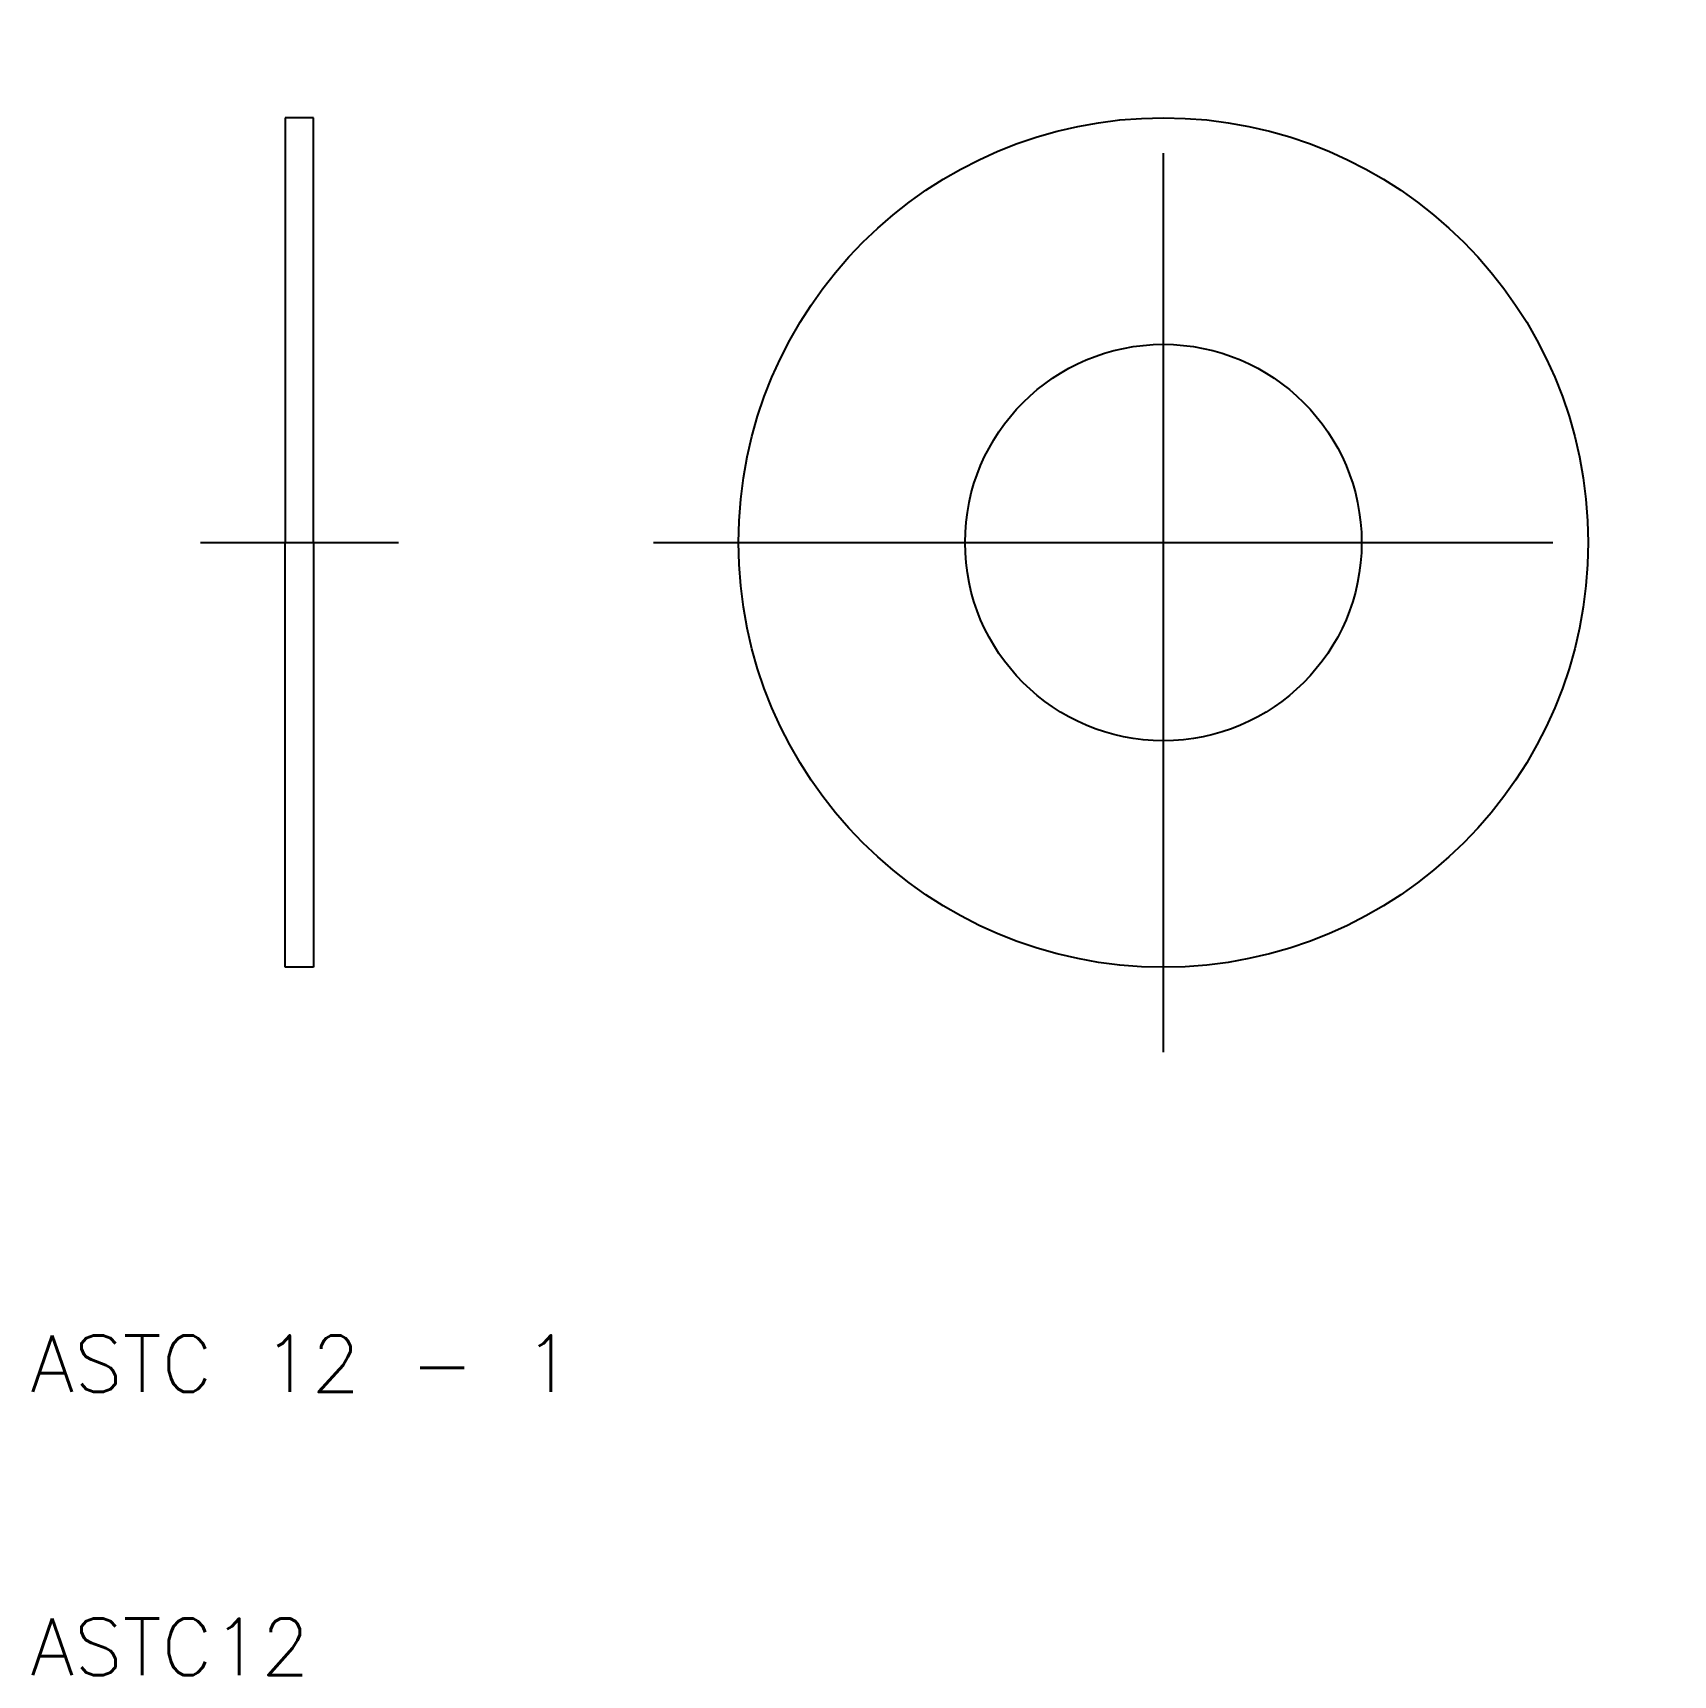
# Model space of a CAD drawing. Extents: x 10.1 to 68, y 10 to 68.
import ezdxf

# ---------------------------------------------------------------- set-up
doc = ezdxf.new("R2010")
doc.units = 0
doc.linetypes.add('CENTER', pattern=[50.8, 31.75, -6.35, 6.35, -6.35])
doc.layers.get('0').update_dxf_attribs({"linetype": 'CONTINUOUS'})
doc.layers.add('CENTER', color=1, linetype='CENTER')
doc.styles.get("Standard").update_dxf_attribs({"font": 'txt.shx'})

msp = doc.modelspace()

# ---------------------------------------------------------------- linework, layer by layer
for p, q in [((20, 65), (19, 65)), ((19, 65), (19, 50)), ((20, 50), (20, 65)), ((19, 35), (19, 50)), ((20, 50), (20, 35)), ((20, 35), (19, 35))]:
    msp.add_line(p, q)
for radius in [15, 7]:
    msp.add_circle((50, 50), radius)
at = {"layer": 'CENTER'}
for p, q in [((50, 32), (50, 68)), ((16, 50), (23, 50)), ((32, 50), (68, 50))]:
    msp.add_line(p, q, dxfattribs=at)

# ---------------------------------------------------------------- texts
for s, p in [('ASTC 12 - 1', (10, 20)), ('ASTC12', (10, 10))]:
    msp.add_text(s, height=2).set_placement(p)

doc.saveas('drawing.dxf')
